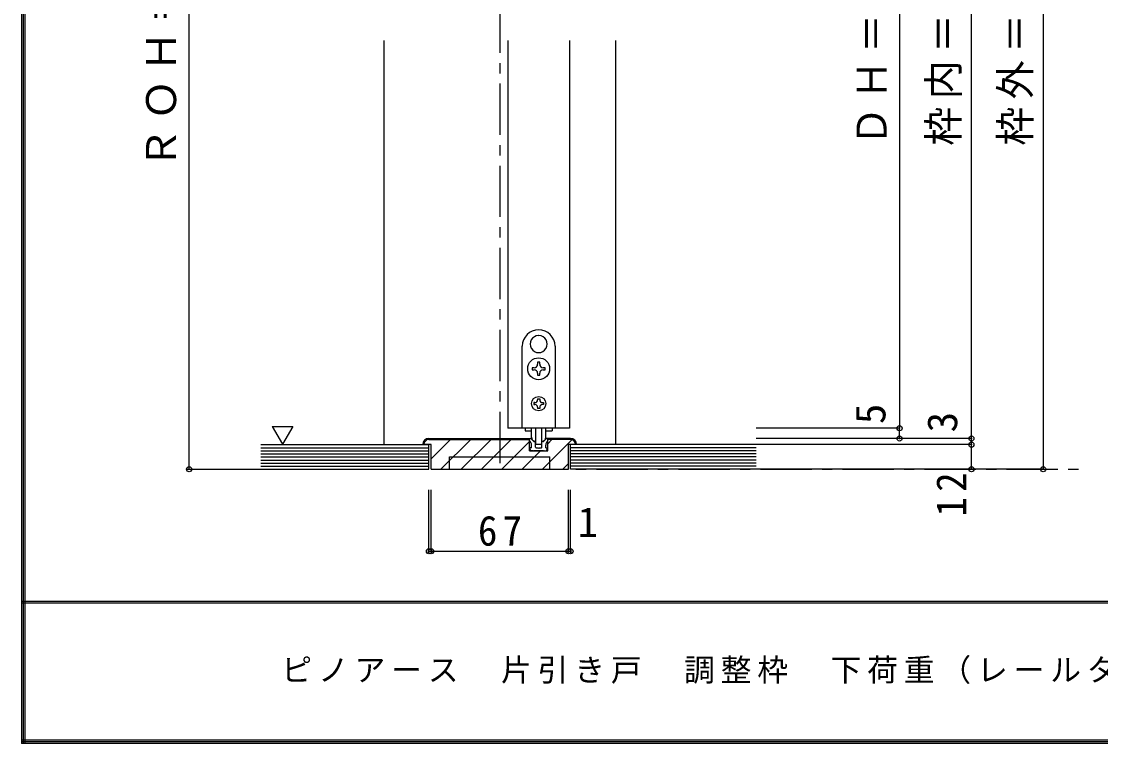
# Model space of a CAD drawing. Units: millimetres at full size, sheet at 1:5; details may follow other scales. Extents: x -973 to 977, y -718 to 696.
# Drawn here: x -973 to -447, y -701 to -349 of the extents above; entities that cross this region are included whole.
import ezdxf
from ezdxf.enums import TextEntityAlignment as Align

# ---------------------------------------------------------------- set-up
doc = ezdxf.new("R2010")
doc.units = ezdxf.units.MM
doc.header["$LTSCALE"] = 5
doc.header["$PDMODE"] = 32
doc.header["$PDSIZE"] = 2.5
doc.linetypes.add('CHAIN1', pattern=[8, 5, -1, 1, -1])
doc.linetypes.add('DASHED1', pattern=[1.8, 1.2, -0.6])
for name, color, linetype in [('0-1_通り芯', 4, 'CHAIN1'), ('0-3_仕上げ', 2, 'Continuous'), ('0-4_枠', 3, 'Continuous'), ('0-6_扉', 6, 'Continuous'), ('0-7_金物', 7, 'Continuous'), ('0-A_文字', 7, 'Continuous'), ('0-B_寸法', 7, 'Continuous'), ('0-C_ハッチ', 4, 'DASHED1'), ('F-1_枠', 6, 'Continuous'), ('F-A_文字', 7, 'Continuous')]:
    doc.layers.add(name, color=color, linetype=linetype)
doc.styles.add('ＭＳ ゴシック', font='')
doc.styles.get('ＭＳ ゴシック').set_extended_font_data('MS Gothic')

msp = doc.modelspace()

# ---------------------------------------------------------------- linework, layer by layer
at = {"layer": '0-1_通り芯'}
for p, q in [((-740.18, -59.167), (-740.18, -567.167)), ((-893, -567.167), (-456.18, -567.167))]:
    msp.add_line(p, q, dxfattribs=at)
at = {"layer": '0-3_仕上げ'}
for p, q in [((-856.68, -555.167), (-774.68, -555.167)), ((-774.68, -567.167), (-774.68, -555.167)), ((-774.68, -567.167), (-774.68, -555.167)), ((-705.68, -567.167), (-705.68, -555.167)), ((-705.68, -567.167), (-705.68, -555.167)), ((-615.18, -555.167), (-705.68, -555.167)), ((-856.68, -567.167), (-774.68, -567.167)), ((-615.18, -567.167), (-705.68, -567.167))]:
    msp.add_line(p, q, dxfattribs=at)
at = {"layer": '0-3_仕上げ', "color": 7}
for p, q in [((-856.68, -556.667), (-774.68, -556.667)), ((-615.18, -556.667), (-705.68, -556.667)), ((-856.68, -558.167), (-774.68, -558.167)), ((-856.68, -559.667), (-774.68, -559.667)), ((-856.68, -561.167), (-774.68, -561.167)), ((-856.68, -562.667), (-774.68, -562.667)), ((-615.18, -558.167), (-705.68, -558.167)), ((-615.18, -559.667), (-705.68, -559.667)), ((-615.18, -561.167), (-705.68, -561.167)), ((-615.18, -562.667), (-705.68, -562.667)), ((-856.68, -564.167), (-774.68, -564.167)), ((-856.68, -565.667), (-774.68, -565.667)), ((-615.18, -564.167), (-705.68, -564.167)), ((-615.18, -565.667), (-705.68, -565.667))]:
    msp.add_line(p, q, dxfattribs=at)
at = {"layer": '0-4_枠', "color": 4}
for p, q in [((-796.68, -358.167), (-796.68, -555.167)), ((-683.68, -358.167), (-683.68, -555.167))]:
    msp.add_line(p, q, dxfattribs=at)
at = {"layer": '0-4_枠'}
for p, q in [((-774.68, -552.167), (-725.58, -552.167)), ((-725.58, -558.167), (-725.58, -552.167)), ((-705.68, -552.167), (-716.78, -552.167)), ((-716.78, -558.167), (-716.78, -552.167)), ((-774.68, -552.667), (-725.58, -552.667)), ((-705.68, -552.667), (-716.78, -552.667)), ((-706.68, -567.167), (-706.68, -555.167)), ((-702.68, -555.167), (-706.68, -555.167)), ((-725.58, -558.167), (-716.78, -558.167)), ((-715.68, -567.167), (-715.68, -561.167)), ((-773.68, -567.167), (-706.68, -567.167))]:
    msp.add_line(p, q, dxfattribs=at)
for points in [[(-773.68, -567.167), (-773.68, -555.167), (-777.68, -555.167)], [(-764.68, -567.167), (-764.68, -561.167), (-715.68, -561.167)]]:
    msp.add_lwpolyline(points, dxfattribs=at)
for centre, radius, start, end in [((-774.68, -555.167), 3, 90, 180), ((-705.68, -555.167), 3, 0, 90), ((-774.68, -555.167), 2.5, 90.0008, 180), ((-705.68, -555.167), 2.5, 0, 90)]:
    msp.add_arc(centre, radius, start, end, dxfattribs=at)
at = {"layer": '0-6_扉'}
for p, q in [((-736.18, -358.167), (-736.18, -547.167)), ((-706.18, -358.167), (-706.18, -547.167)), ((-706.18, -547.167), (-736.18, -547.167))]:
    msp.add_line(p, q, dxfattribs=at)
at = {"layer": '0-7_金物'}
for p, q in [((-721.279, -502.018), (-721.18, -502.117)), ((-721.081, -502.018), (-721.18, -502.117)), ((-724.823, -508.156), (-724.688, -508.192)), ((-724.724, -508.327), (-724.688, -508.192)), ((-717.538, -508.156), (-717.673, -508.192)), ((-717.637, -508.327), (-717.673, -508.192)), ((-720.68, -515.967), (-720.68, -515.017)), ((-724.33, -517.667), (-724.33, -518.667)), ((-723.38, -517.667), (-724.33, -517.667)), ((-724.33, -518.667), (-723.38, -518.667)), ((-721.68, -520.367), (-721.68, -521.317)), ((-720.68, -521.317), (-720.68, -520.367)), ((-721.68, -521.317), (-720.68, -521.317)), ((-723.58, -534.667), (-723.58, -535.667)), ((-722.98, -534.667), (-723.58, -534.667)), ((-723.58, -535.667), (-722.98, -535.667)), ((-721.68, -532.767), (-721.68, -533.367)), ((-721.68, -532.767), (-720.68, -532.767)), ((-720.68, -532.767), (-720.68, -533.367)), ((-719.38, -534.667), (-718.78, -534.667)), ((-718.78, -535.667), (-719.38, -535.667)), ((-718.78, -534.667), (-718.78, -535.667)), ((-721.68, -536.967), (-721.68, -537.567)), ((-720.68, -537.567), (-721.68, -537.567)), ((-720.68, -536.967), (-720.68, -537.567)), ((-727.78, -547.167), (-727.78, -548.367)), ((-727.78, -548.367), (-724.648, -548.367)), ((-723.518, -553.579), (-724.784, -552.313)), ((-724.68, -551.588), (-724.68, -547.167)), ((-722.68, -547.167), (-722.68, -554.788)), ((-719.68, -554.788), (-719.68, -547.167)), ((-718.842, -553.579), (-717.577, -552.313)), ((-717.713, -548.367), (-714.58, -548.367)), ((-717.68, -551.588), (-717.68, -547.167)), ((-716.68, -552.167), (-717.223, -552.167)), ((-716.68, -553.167), (-716.68, -552.167)), ((-714.58, -547.167), (-714.58, -548.367)), ((-724.68, -556.667), (-725.28, -556.667)), ((-724.68, -556.667), (-724.68, -555.403)), ((-723.306, -553.667), (-722.98, -553.667)), ((-722.78, -556.367), (-722.78, -553.867)), ((-722.48, -556.667), (-721.48, -556.667)), ((-719.98, -555.088), (-722.38, -555.088)), ((-721.48, -556.667), (-721.18, -556.967)), ((-721.18, -556.967), (-720.88, -556.667)), ((-720.88, -556.667), (-719.88, -556.667)), ((-719.58, -556.367), (-719.58, -553.867)), ((-719.055, -553.667), (-719.38, -553.667)), ((-717.68, -556.667), (-717.68, -555.403)), ((-717.68, -556.667), (-717.08, -556.667)), ((-717.38, -558.167), (-716.894, -556.94)), ((-718.88, -558.167), (-723.48, -558.167)), ((-718.68, -557.967), (-718.88, -558.167)), ((-718.48, -558.167), (-718.68, -557.967)), ((-718.48, -558.167), (-717.38, -558.167))]:
    msp.add_line(p, q, dxfattribs=at)
for points in [[(-713.18, -507.167), (-713.18, -547.167), (-729.18, -547.167), (-729.18, -507.167)], [(-720.68, -515.017), (-721.68, -515.017), (-721.68, -515.967)], [(-718.98, -518.667), (-718.03, -518.667), (-718.03, -517.667), (-718.98, -517.667)], [(-725.68, -553.167), (-725.68, -552.167), (-725.137, -552.167)], [(-723.88, -558.167), (-724.98, -558.167), (-725.466, -556.94)], [(-723.88, -558.167), (-723.68, -557.967), (-723.48, -558.167)]]:
    msp.add_lwpolyline(points, dxfattribs=at)
for centre, radius in [((-721.18, -518.167), 5.35), ((-721.18, -535.167), 3.5)]:
    msp.add_circle(centre, radius, dxfattribs=at)
for centre, radius, start, end in [((-721.18, -507.167), 8, 0, 180), ((-721.18, -506.167), 4.15, 91.3645, 208.6355), ((-721.18, -506.167), 4.15, 331.3645, 88.6355), ((-721.18, -506.167), 4.15, 211.3645, 328.6355), ((-723.38, -515.967), 1.7, 270, 0), ((-723.38, -520.367), 1.7, 0, 90), ((-718.98, -515.967), 1.7, 180, 270), ((-718.98, -520.367), 1.7, 90, 180), ((-722.98, -533.367), 1.3, 270, 0), ((-722.98, -536.967), 1.3, 0, 90), ((-719.38, -533.367), 1.3, 180, 270), ((-719.38, -536.967), 1.3, 90, 180), ((-725.137, -552.667), 0.5, 45, 90), ((-722.68, -551.588), 2, 180, 264.78409), ((-719.68, -551.588), 2, 275.21591, 0), ((-717.223, -552.667), 0.5, 90, 135), ((-727.68, -555.403), 3, 0, 48.19), ((-725.28, -556.867), 0.2, 90, 201.616), ((-723.306, -553.367), 0.3, 225, 270), ((-722.98, -553.867), 0.2, 0, 90), ((-722.88, -553.779), 0.2, 0, 84.78409), ((-722.48, -556.367), 0.3, 180, 270), ((-722.38, -554.788), 0.3, 180, 270), ((-719.98, -554.788), 0.3, 270, 0), ((-719.88, -556.367), 0.3, 270, 0), ((-719.48, -553.779), 0.2, 95.21591, 180), ((-719.38, -553.867), 0.2, 90, 180), ((-719.055, -553.367), 0.3, 270, 315), ((-714.68, -555.403), 3, 131.81, 180), ((-717.08, -556.867), 0.2, 338.384, 90)]:
    msp.add_arc(centre, radius, start, end, dxfattribs=at)
at = {"layer": '0-A_文字'}
msp.add_line((-851.116, -546.353), (-846.116, -555.013), dxfattribs=at)
msp.add_lwpolyline([(-851.116, -546.353), (-841.116, -546.353), (-846.116, -555.013)], dxfattribs=at)
at = {"layer": '0-B_寸法', "color": 4}
for p, q in [((-891.68, -567.167), (-891.68, -109.167)), ((-510.18, -552.167), (-510.18, -117.167)), ((-475.18, -117.167), (-475.18, -567.167)), ((-545.18, -147.167), (-545.18, -547.167)), ((-545.18, -547.167), (-615.18, -547.167)), ((-510.18, -552.167), (-615.18, -552.167)), ((-545.18, -552.167), (-615.18, -552.167)), ((-545.18, -552.167), (-545.18, -547.167)), ((-510.18, -555.167), (-510.18, -552.167)), ((-510.18, -555.167), (-615.18, -555.167)), ((-510.18, -567.167), (-510.18, -555.167)), ((-891.68, -567.167), (-856.68, -567.167)), ((-475.18, -567.167), (-615.18, -567.167)), ((-774.68, -607.167), (-774.68, -577.167)), ((-773.68, -607.167), (-773.68, -577.167)), ((-774.68, -607.167), (-773.68, -607.167))]:
    msp.add_line(p, q, dxfattribs=at)
for points in [[(-773.68, -607.167), (-706.68, -607.167), (-706.68, -577.167)], [(-706.68, -607.167), (-705.68, -607.167), (-705.68, -577.167)]]:
    msp.add_lwpolyline(points, dxfattribs=at)
at = {"layer": '0-B_寸法'}
for p in [(-545.18, -547.167), (-545.18, -552.167), (-510.18, -552.167), (-510.18, -555.167), (-891.68, -567.167), (-510.18, -567.167), (-475.18, -567.167), (-774.68, -607.167), (-773.68, -607.167), (-706.68, -607.167), (-705.68, -607.167)]:
    msp.add_point(p, dxfattribs=at)
at = {"layer": '0-C_ハッチ', "linetype": 'Continuous'}
for p, q in [((-773.68, -562.13), (-764.217, -552.667)), ((-768.818, -567.167), (-754.318, -552.667)), ((-758.918, -567.167), (-744.418, -552.667)), ((-749.019, -567.167), (-734.519, -552.667)), ((-739.119, -567.167), (-725.58, -553.628)), ((-719.32, -567.167), (-704.934, -552.781)), ((-716.78, -554.727), (-714.72, -552.667)), ((-729.22, -567.167), (-720.22, -558.167)), ((-709.421, -567.167), (-706.68, -564.426))]:
    msp.add_line(p, q, dxfattribs=at)
at = {"layer": 'F-1_枠'}
for p, q in [((-973.347, 695.833), (-973.347, -700.833)), ((-972.514, 695.833), (-972.514, -700.833)), ((-971.68, 695.833), (-971.68, -700.833)), ((976.653, -631.667), (-973.347, -631.667)), ((976.653, -632.5), (-973.347, -632.5)), ((976.653, -699.167), (-973.347, -699.167)), ((976.653, -700), (-973.347, -700)), ((976.653, -700.833), (-973.347, -700.833))]:
    msp.add_line(p, q, dxfattribs=at)

# ---------------------------------------------------------------- texts
at = {"layer": '0-B_寸法', "style": 'ＭＳ ゴシック'}
for s, p in [('5', (-547.68, -545.167)), ('3', (-512.68, -549.167))]:
    msp.add_text(s, height=14.66, rotation=90, dxfattribs=at).set_placement(p, align=Align.BOTTOM_LEFT)
msp.add_text('1', height=14.66, dxfattribs=at).set_placement((-702.18, -604.667), align=Align.BOTTOM_LEFT)
at = {"layer": '0-B_寸法', "char_height": 14.66, "attachment_point": 7, "rotation": 90, "style": 'ＭＳ ゴシック'}
for s, insert in [('\\T1.18;ＲＯＨ＝2,055', (-894.18, -420.667)), ('\\T1.19;\\W0.95;ＤＨ＝1,983', (-547.68, -409.417)), ('\\T1.19;\\W0.95;枠内＝2,002', (-512.68, -409.417)), ('\\T1.19;\\W0.95;枠外＝2,047', (-477.68, -409.417)), ('\\T1.27;\\W0.95;12', (-512.68, -590.211))]:
    msp.add_mtext(s, dxfattribs=dict(at, insert=insert))
at = {"layer": '0-B_寸法', "insert": (-750.805, -604.667), "char_height": 14.66, "attachment_point": 7, "style": 'ＭＳ ゴシック'}
msp.add_mtext('\\T1.27;\\W0.95;67', dxfattribs=at)
at = {"layer": 'F-A_文字', "insert": (-846.68, -673.333), "char_height": 11, "attachment_point": 7, "style": 'ＭＳ ゴシック'}
msp.add_mtext('\\T1.19;ピノアース\u3000片引き戸\u3000調整枠\u3000下荷重（レールタイプ）ドアＨ1,983\u3000枠外Ｗ1,190', dxfattribs=at)

doc.saveas('drawing.dxf')
